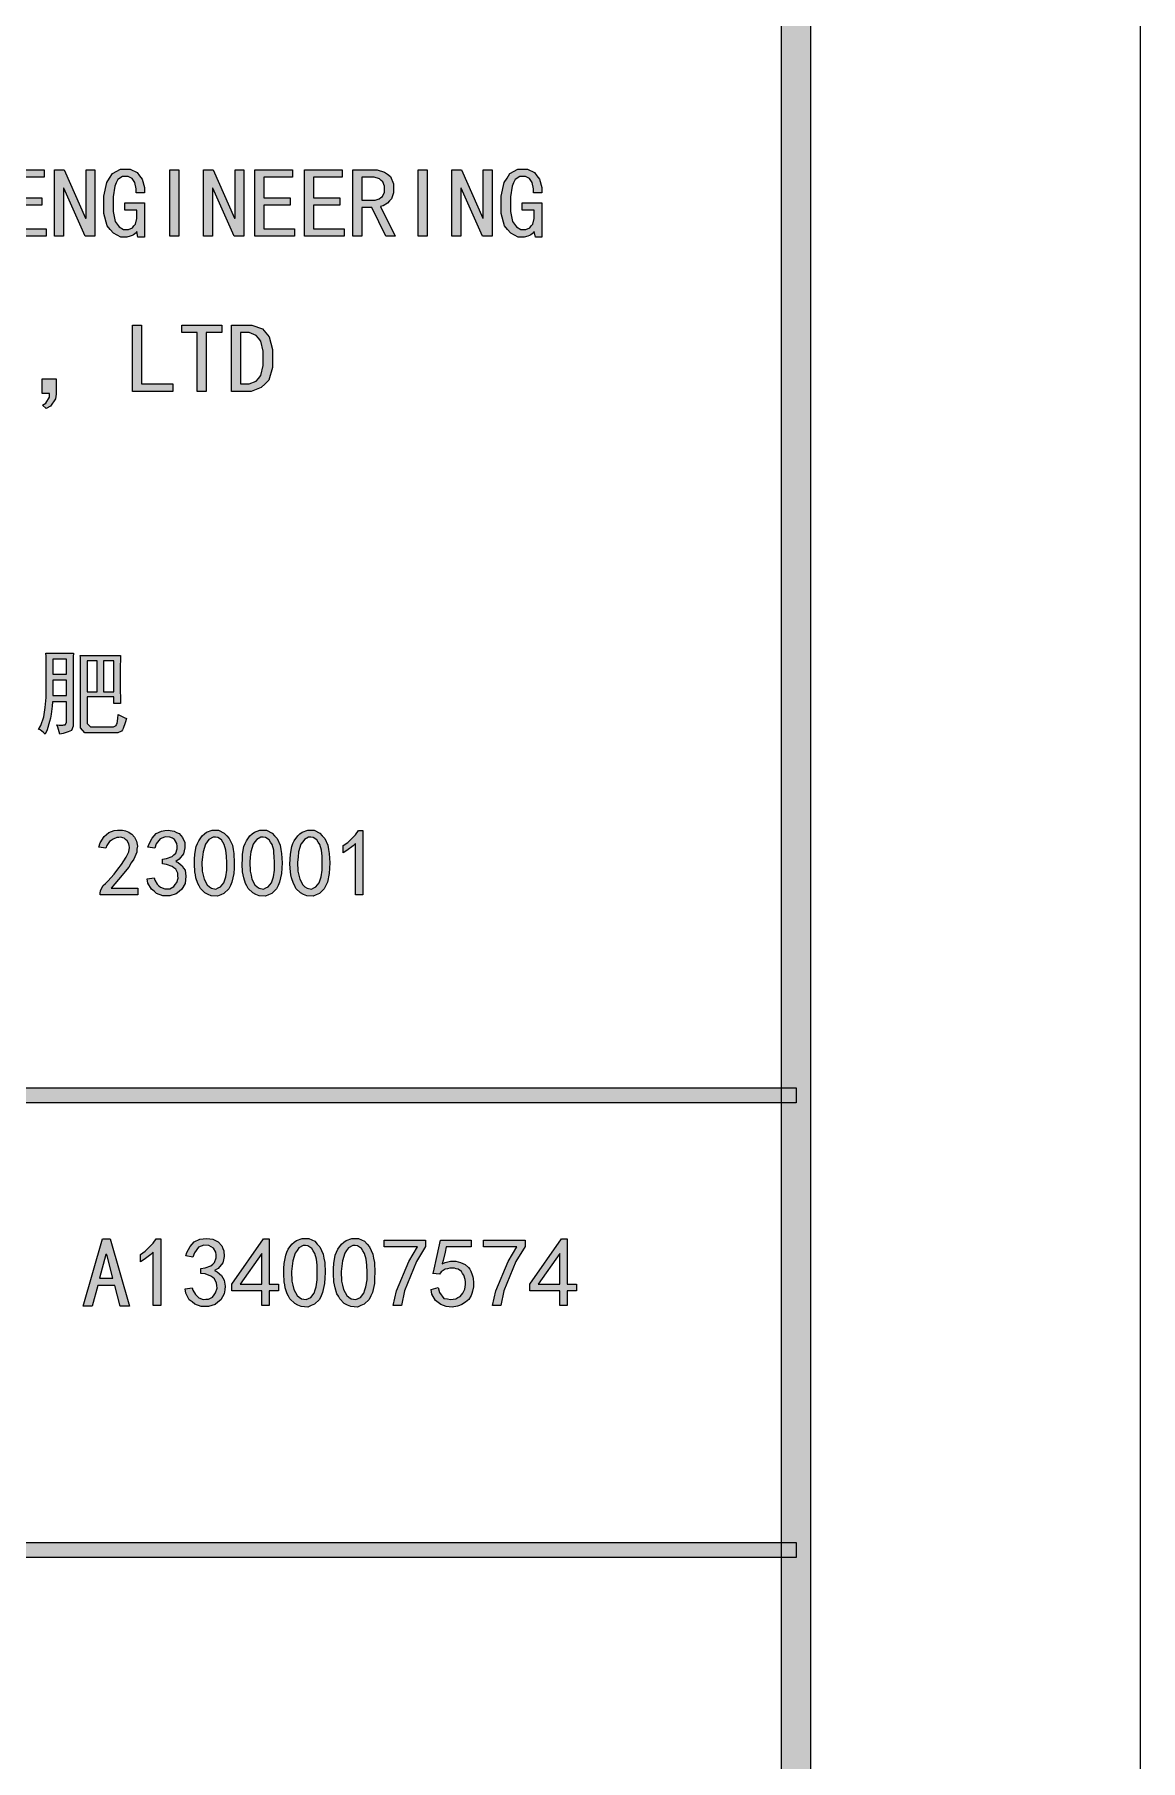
# Model space of a CAD drawing. Header units: millimetres. Extents: x 261 to 114907, y 32 to 1998430.
# Drawn here: x 111054 to 114907, y 1985572 to 1991581 of the extents above; entities that cross this region are included whole.
import ezdxf

# ---------------------------------------------------------------- set-up
doc = ezdxf.new("R2010")
doc.units = ezdxf.units.MM

msp = doc.modelspace()

# ---------------------------------------------------------------- hatches: boundary and pattern name
h = msp.add_hatch(color=0)
h.dxf.hatch_style = 2
h.paths.add_polyline_path([(113756.8, 1928283.3), (113656.8, 1928383.3), (113656.8, 1997179.3), (113756.8, 1997279.2)])
h = msp.add_hatch(color=0)
h.dxf.hatch_style = 2
h.paths.add_polyline_path([(111094.2, 1990878.8), (110956.3, 1990878.8), (110956.3, 1991109.8), (111087.3, 1991109.8), (111087.3, 1991083.9), (110987.3, 1991083.9), (110987.3, 1991012.4), (111079.1, 1991012.4), (111079.1, 1990986.5), (110987.3, 1990986.5), (110987.3, 1990904.2), (111094.2, 1990904.2)])
h = msp.add_hatch(color=0)
h.dxf.hatch_style = 2
h.paths.add_polyline_path([(111264.4, 1990878.8), (111230.8, 1990878.8), (111156.2, 1991046.4), (111154.9, 1991046.4), (111154.9, 1990878.8), (111123.9, 1990878.8), (111123.9, 1991109.8), (111157.5, 1991109.8), (111232.1, 1990942.2), (111233.4, 1990942.2), (111233.4, 1991109.8), (111264.4, 1991109.8)])
h = msp.add_hatch(color=0)
h.dxf.hatch_style = 2
h.paths.add_polyline_path([(111437.6, 1990875.8), (111414.3, 1990875.8), (111410.5, 1990894.8), (111407.9, 1990890.9), (111399.3, 1990884), (111393.7, 1990881.4), (111387.6, 1990878.8), (111375.1, 1990875.8), (111368.7, 1990875.8), (111354.4, 1990875.8), (111329, 1990889.2), (111317.8, 1990902.1), (111306.6, 1990915.4), (111295.4, 1990957.7), (111295.4, 1990986.5), (111295.4, 1991018.4), (111305.7, 1991065.8), (111315.7, 1991081.3), (111326, 1991096.9), (111353.6, 1991112.4), (111371.2, 1991112.4), (111386.8, 1991112.4), (111411.3, 1991101.2), (111419.9, 1991089.5), (111428.6, 1991077.9), (111437.6, 1991048.2), (111437.6, 1991030.1), (111407.9, 1991030.1), (111407.9, 1991044.3), (111403.1, 1991065.4), (111398.4, 1991072.7), (111393.7, 1991079.6), (111379.9, 1991086.9), (111371.2, 1991086.9), (111360.5, 1991086.9), (111344.1, 1991075.7), (111338.9, 1991064.5), (111333.3, 1991053.3), (111328.2, 1991015.8), (111328.2, 1990989.6), (111328.2, 1990964.6), (111334.6, 1990930.1), (111341.5, 1990920.6), (111348.4, 1990911.1), (111363.9, 1990901.6), (111372.5, 1990901.6), (111381.6, 1990901.6), (111395.4, 1990908.1), (111400.1, 1990914.6), (111405.3, 1990921), (111410.5, 1990940.9), (111410.5, 1990954.2), (111410.5, 1990969.3), (111368.7, 1990969.3), (111368.7, 1990994.7), (111437.6, 1990994.7)])
h = msp.add_hatch(color=0)
h.dxf.hatch_style = 2
h.paths.add_polyline_path([(111556.5, 1990878.8), (111525.5, 1990878.8), (111525.5, 1991109.8), (111556.5, 1991109.8)])
h = msp.add_hatch(color=0)
h.dxf.hatch_style = 2
h.paths.add_polyline_path([(111783.6, 1990878.8), (111749.6, 1990878.8), (111675.5, 1991046.4), (111674.2, 1991046.4), (111674.2, 1990878.8), (111643.2, 1990878.8), (111643.2, 1991109.8), (111676.8, 1991109.8), (111750.9, 1990942.2), (111752.6, 1990942.2), (111752.6, 1991109.8), (111783.6, 1991109.8)])
h = msp.add_hatch(color=0)
h.dxf.hatch_style = 2
h.paths.add_polyline_path([(111959.4, 1990878.8), (111821.6, 1990878.8), (111821.6, 1991109.8), (111952.6, 1991109.8), (111952.6, 1991083.9), (111852.6, 1991083.9), (111852.6, 1991012.4), (111944.4, 1991012.4), (111944.4, 1990986.5), (111852.6, 1990986.5), (111852.6, 1990904.2), (111959.4, 1990904.2)])
h = msp.add_hatch(color=0)
h.dxf.hatch_style = 2
h.paths.add_polyline_path([(112132.2, 1990878.8), (111994.4, 1990878.8), (111994.4, 1991109.8), (112125.4, 1991109.8), (112125.4, 1991083.9), (112025.4, 1991083.9), (112025.4, 1991012.4), (112117.6, 1991012.4), (112117.6, 1990986.5), (112025.4, 1990986.5), (112025.4, 1990904.2), (112132.2, 1990904.2)])
h = msp.add_hatch(color=0)
h.paths.add_polyline_path([(112310.6, 1990878.8), (112278.3, 1990878.8), (112229.6, 1990978.8), (112194.3, 1990978.8), (112194.3, 1990878.8), (112163.3, 1990878.8), (112163.3, 1991109.8), (112230.9, 1991109.8), (112247.3, 1991109.8), (112273.6, 1991102), (112283.5, 1991094.3), (112293.8, 1991086.5), (112304.2, 1991061.1), (112304.2, 1991043.4), (112304.2, 1991030.1), (112297.3, 1991008.9), (112290.4, 1991001.6), (112283.5, 1990994.3), (112268, 1990984.8), (112259.4, 1990982.7)])
h.paths.add_polyline_path([(112272.7, 1991043.4), (112272.7, 1991052.9), (112267.1, 1991068), (112261.5, 1991073.2), (112255.5, 1991078.8), (112237, 1991083.9), (112224, 1991083.9), (112194.3, 1991083.9), (112194.3, 1991004.2), (112232.2, 1991004.2), (112240.4, 1991004.2), (112254.6, 1991008.5), (112260.7, 1991013.3), (112266.7, 1991017.6), (112272.7, 1991032.6)])
h = msp.add_hatch(color=0)
h.dxf.hatch_style = 2
h.paths.add_polyline_path([(112421.4, 1990878.8), (112390.4, 1990878.8), (112390.4, 1991109.8), (112421.4, 1991109.8)])
h = msp.add_hatch(color=0)
h.dxf.hatch_style = 2
h.paths.add_polyline_path([(112648.5, 1990878.8), (112614.9, 1990878.8), (112540.3, 1991046.4), (112539, 1991046.4), (112539, 1990878.8), (112508, 1990878.8), (112508, 1991109.8), (112542, 1991109.8), (112616.2, 1990942.2), (112617.5, 1990942.2), (112617.5, 1991109.8), (112648.5, 1991109.8)])
h = msp.add_hatch(color=0)
h.dxf.hatch_style = 2
h.paths.add_polyline_path([(112821.7, 1990875.8), (112798.9, 1990875.8), (112794.6, 1990894.8), (112792, 1990890.9), (112783.4, 1990884), (112777.8, 1990881.4), (112772.2, 1990878.8), (112759.7, 1990875.8), (112752.8, 1990875.8), (112738.5, 1990875.8), (112713.1, 1990889.2), (112701.9, 1990902.1), (112690.7, 1990915.4), (112679.9, 1990957.7), (112679.9, 1990986.5), (112679.9, 1991018.4), (112689.9, 1991065.8), (112700.2, 1991081.3), (112710.1, 1991096.9), (112737.7, 1991112.4), (112755.4, 1991112.4), (112770.9, 1991112.4), (112795.4, 1991101.2), (112804, 1991089.5), (112813.1, 1991077.9), (112821.7, 1991048.2), (112821.7, 1991030.1), (112792, 1991030.1), (112792, 1991044.3), (112787.2, 1991065.4), (112782.5, 1991072.7), (112777.8, 1991079.6), (112764.4, 1991086.9), (112755.4, 1991086.9), (112744.6, 1991086.9), (112728.6, 1991075.7), (112723, 1991064.5), (112717.4, 1991053.3), (112712.3, 1991015.8), (112712.3, 1990989.6), (112712.3, 1990964.6), (112719.2, 1990930.1), (112725.6, 1990920.6), (112732.5, 1990911.1), (112748, 1990901.6), (112756.6, 1990901.6), (112765.7, 1990901.6), (112779.5, 1990908.1), (112784.7, 1990914.6), (112789.4, 1990921), (112794.6, 1990940.9), (112794.6, 1990954.2), (112794.6, 1990969.3), (112752.8, 1990969.3), (112752.8, 1990994.7), (112821.7, 1990994.7)])
h = msp.add_hatch(color=0)
h.dxf.hatch_style = 2
h.paths.add_polyline_path([(111535.9, 1990338.4), (111395.4, 1990338.4), (111395.4, 1990569.4), (111426.4, 1990569.4), (111426.4, 1990364.3), (111535.9, 1990364.3)])
h = msp.add_hatch(color=0)
h.dxf.hatch_style = 2
h.paths.add_polyline_path([(111706.1, 1990544), (111652.2, 1990544), (111652.2, 1990338.4), (111620.7, 1990338.4), (111620.7, 1990544), (111566.9, 1990544), (111566.9, 1990569.4), (111706.1, 1990569.4)])
h = msp.add_hatch(color=0)
h.paths.add_polyline_path([(111883.2, 1990453.5), (111883.2, 1990422), (111869.8, 1990378.1), (111856.9, 1990364.7), (111843.5, 1990351.8), (111808.2, 1990338.4), (111785.8, 1990338.4), (111740.1, 1990338.4), (111740.1, 1990569.4), (111785.8, 1990569.4), (111810.8, 1990569.4), (111847.8, 1990556.1), (111859.5, 1990542.7), (111871.5, 1990528.9), (111883.2, 1990484.5)])
h.paths.add_polyline_path([(111850.9, 1990453.5), (111850.9, 1990478.5), (111842.7, 1990513.4), (111834.5, 1990523.7), (111826.3, 1990533.6), (111802.2, 1990544), (111785.8, 1990544), (111771.1, 1990544), (111771.1, 1990364.3), (111785.8, 1990364.3), (111802.2, 1990364.3), (111826.3, 1990373.8), (111834.5, 1990383.7), (111842.7, 1990393.6), (111850.9, 1990428.5)])
h = msp.add_hatch(color=0)
h.dxf.hatch_style = 2
h.paths.add_polyline_path([(111080.4, 1990382.8), (111129.1, 1990382.8), (111129.1, 1990329), (111126.9, 1990312.2), (111110.1, 1990287.2), (111095, 1990279), (111081.7, 1990291), (111093.7, 1990297.9), (111105.8, 1990318.2), (111105.8, 1990331.5), (111080.4, 1990331.5)])
h = msp.add_hatch(color=0)
h.paths.add_polyline_path([(111131.2, 1989177.5), (111139.8, 1989176.7), (111152.3, 1989176.7), (111156.6, 1989177.5), (111161, 1989178), (111165.3, 1989185.7), (111165.3, 1989193.1), (111165.3, 1989258.1), (111117, 1989258.1), (111115.7, 1989242.2), (111111.8, 1989214.2), (111109.2, 1989201.2), (111106.7, 1989188.8), (111097.6, 1989160.3), (111091.1, 1989144.8), (111085.1, 1989151.3), (111073.5, 1989159.9), (111067.4, 1989161.6), (111075.6, 1989175.4), (111086, 1989205.1), (111088.6, 1989221.5), (111091.1, 1989237.9), (111094.2, 1989272.3), (111094.2, 1989290.4), (111094.6, 1989308.5), (111095, 1989346.9), (111095, 1989367.2), (111095, 1989387.4), (111094.2, 1989417.1), (111093.7, 1989427), (111189.8, 1989427), (111189, 1989414.1), (111188.5, 1989388.7), (111188.5, 1989376.2), (111188.5, 1989184), (111188.5, 1989172.4), (111182.5, 1989157.7), (111176.9, 1989155.1), (111170.9, 1989152.6), (111153.6, 1989147.4), (111141.6, 1989144.8), (111140.3, 1989152.6), (111135.1, 1989168.9)])
h.paths.add_polyline_path([(111165.3, 1989280.1), (111165.3, 1989333.5), (111118.3, 1989333.5), (111118.3, 1989280.1)])
h.paths.add_polyline_path([(111165.3, 1989354.2), (111165.3, 1989405.9), (111118.3, 1989405.9), (111118.3, 1989354.2)])
h = msp.add_hatch(color=0)
h.paths.add_polyline_path([(111353.6, 1989419.3), (111353.1, 1989413.3), (111352.3, 1989373.6), (111352.3, 1989340), (111352.3, 1989306), (111353.1, 1989262), (111353.6, 1989251.7), (111330.3, 1989251.7), (111330.3, 1989274.9), (111236.8, 1989274.9), (111236.8, 1989193.1), (111236.8, 1989181.9), (111248.9, 1989171.1), (111261.4, 1989171.1), (111322.6, 1989171.1), (111329.4, 1989171.1), (111338.5, 1989175), (111339.8, 1989178.8), (111341.5, 1989182.7), (111344.5, 1989200), (111345.8, 1989213.7), (111352.3, 1989209.9), (111366.5, 1989202.5), (111374.3, 1989199.5), (111370, 1989184.4), (111362.6, 1989164.6), (111360, 1989159.9), (111357.5, 1989155.1), (111343.7, 1989150), (111332.9, 1989150), (111244.6, 1989150), (111229.5, 1989150), (111214.4, 1989167.6), (111214.4, 1989185.3), (111214.4, 1989381.4), (111214.4, 1989392.6), (111214, 1989411.5), (111213.1, 1989419.3)])
h.paths.add_polyline_path([(111330.3, 1989293), (111330.3, 1989400.8), (111293.7, 1989400.8), (111293.7, 1989293)])
h.paths.add_polyline_path([(111271.7, 1989293), (111271.7, 1989400.8), (111236.8, 1989400.8), (111236.8, 1989293)])
h = msp.add_hatch(color=0)
h.dxf.hatch_style = 2
h.paths.add_polyline_path([(111282.9, 1988590.6), (111283.8, 1988600.5), (111292.8, 1988617.8), (111301.4, 1988625.5), (111309.6, 1988633.7), (111331.2, 1988657.9), (111344.1, 1988674.7), (111357, 1988691), (111373.8, 1988716.9), (111378.1, 1988725.9), (111382, 1988735), (111384.6, 1988750.5), (111383.7, 1988757), (111382.9, 1988763.4), (111376.8, 1988774.2), (111371.2, 1988778.5), (111366.1, 1988782.8), (111354, 1988786.3), (111347.5, 1988785.4), (111340.7, 1988785), (111327.7, 1988779.8), (111321.3, 1988775.1), (111315.2, 1988770.8), (111305.7, 1988757), (111302.7, 1988747.9), (111277.7, 1988751.8), (111282.9, 1988766.9), (111296.3, 1988788.4), (111304.5, 1988795.3), (111312.6, 1988802.2), (111331.6, 1988809.5), (111342.8, 1988810.4), (111349.3, 1988810.8), (111360.9, 1988810.8), (111366.1, 1988809.5), (111371.2, 1988808.7), (111382, 1988803.9), (111387.6, 1988800.5), (111393.2, 1988797), (111402.3, 1988786.3), (111405.7, 1988778.9), (111409.6, 1988772.1), (111412.2, 1988754.8), (111410.9, 1988744.5), (111410, 1988734.6), (111400.1, 1988710.4), (111391.1, 1988696.6), (111382, 1988682.4), (111346.7, 1988638.9), (111320.8, 1988608.7), (111414.3, 1988608.7), (111414.3, 1988585.5), (111282.9, 1988585.5)])
h = msp.add_hatch(color=0)
h.dxf.hatch_style = 2
h.paths.add_polyline_path([(111446.7, 1988641.5), (111470.4, 1988645.4), (111472.9, 1988636.7), (111481.1, 1988623), (111487.2, 1988617.4), (111492.8, 1988611.8), (111507.4, 1988606.6), (111516.5, 1988607), (111525.1, 1988607), (111539.3, 1988614.3), (111544.5, 1988621.2), (111549.6, 1988628.1), (111554, 1988643.6), (111553.5, 1988652.3), (111552.7, 1988661.3), (111545.8, 1988674.7), (111539.7, 1988679.8), (111533.7, 1988684.6), (111513.9, 1988691.5), (111500.1, 1988693.2), (111500.1, 1988710.4), (111513.9, 1988711.7), (111533.7, 1988718.6), (111539.7, 1988724.7), (111545.8, 1988730.3), (111551.4, 1988745.8), (111550.9, 1988755.2), (111550.1, 1988764.3), (111541.9, 1988778.1), (111534.1, 1988782.4), (111525.9, 1988786.7), (111509.6, 1988787.6), (111501, 1988784.1), (111491.9, 1988781.1), (111478.1, 1988763), (111472.9, 1988747.9), (111449.2, 1988751.8), (111453.1, 1988763.4), (111463.9, 1988782.8), (111470.8, 1988791), (111477.7, 1988798.8), (111496.2, 1988807.8), (111507.8, 1988809.1), (111519.5, 1988810.4), (111540.2, 1988807.4), (111548.8, 1988803.1), (111557.8, 1988798.8), (111569.9, 1988785.8), (111573.3, 1988777.2), (111577.2, 1988768.6), (111578.1, 1988749.2), (111575.5, 1988738.9), (111572.9, 1988728.5), (111557.8, 1988710.4), (111545.8, 1988702.2), (111554.8, 1988698.4), (111568.6, 1988686.7), (111573.3, 1988679), (111578.5, 1988671.2), (111581.5, 1988651), (111580.2, 1988638), (111578.5, 1988625.5), (111566.9, 1988604.9), (111557.4, 1988597.1), (111547.5, 1988589.3), (111525.5, 1988582), (111513, 1988582), (111501, 1988582.4), (111479.4, 1988590.2), (111470.4, 1988598), (111461.3, 1988605.3), (111449.2, 1988626.8)])
h = msp.add_hatch(color=0)
h.paths.add_polyline_path([(111611.7, 1988709.6), (111612.6, 1988726.8), (111617.3, 1988754), (111621.6, 1988764.3), (111625.9, 1988774.2), (111638, 1988791), (111645.7, 1988797.5), (111653.5, 1988803.9), (111672.5, 1988810.4), (111684.1, 1988810.4), (111695.3, 1988810.4), (111715.1, 1988800.9), (111723.7, 1988791.4), (111731.9, 1988782), (111743.1, 1988758.3), (111745.7, 1988744), (111748.3, 1988729.8), (111750, 1988697.1), (111749.2, 1988678.5), (111747.9, 1988660), (111741.4, 1988629.9), (111736.2, 1988617.8), (111730.6, 1988606.1), (111713.8, 1988590.2), (111703.1, 1988585.5), (111691.8, 1988580.7), (111669.9, 1988582), (111658.7, 1988587.2), (111647.5, 1988592.8), (111632, 1988607.4), (111627.6, 1988616.5), (111622.9, 1988625.5), (111616.4, 1988644.9), (111614.7, 1988654.8), (111612.6, 1988665.2), (111611.3, 1988692.3)])
h.paths.add_polyline_path([(111639.3, 1988717.3), (111637.1, 1988699.7), (111638.4, 1988667.8), (111641.9, 1988653.6), (111644.9, 1988639.8), (111655.7, 1988619.9), (111663.4, 1988613.9), (111670.7, 1988608.3), (111685.8, 1988605.7), (111694, 1988609.6), (111701.8, 1988613), (111713, 1988627.3), (111716.4, 1988638), (111720.3, 1988648.8), (111723.7, 1988672.1), (111723.7, 1988685), (111723.7, 1988697.5), (111722.9, 1988720.8), (111721.6, 1988731.1), (111720.7, 1988741.5), (111715.1, 1988760.4), (111709.9, 1988768.6), (111705.2, 1988777.2), (111692.3, 1988785.8), (111684.1, 1988786.3), (111675.9, 1988786.7), (111661.7, 1988778.5), (111655.7, 1988769.9), (111649.2, 1988761.7), (111641, 1988735.4)])
h = msp.add_hatch(color=0)
h.paths.add_polyline_path([(111778.5, 1988709.6), (111778.9, 1988726.8), (111783.6, 1988754), (111787.9, 1988764.3), (111792.3, 1988774.2), (111804.3, 1988791), (111812.1, 1988797.5), (111819.8, 1988803.9), (111839.2, 1988810.4), (111850.4, 1988810.4), (111861.6, 1988810.4), (111881.5, 1988800.9), (111890.1, 1988791.4), (111898.7, 1988782), (111909.5, 1988758.3), (111912, 1988744), (111914.6, 1988729.8), (111916.4, 1988697.1), (111915.5, 1988678.5), (111914.6, 1988660), (111907.7, 1988629.9), (111902.6, 1988617.8), (111897, 1988606.1), (111880.2, 1988590.2), (111869.4, 1988585.5), (111858.2, 1988580.7), (111836.2, 1988582), (111825, 1988587.2), (111814.2, 1988592.8), (111798.3, 1988607.4), (111794, 1988616.5), (111789.2, 1988625.5), (111782.8, 1988644.9), (111781, 1988654.8), (111778.9, 1988665.2), (111777.6, 1988692.3)])
h.paths.add_polyline_path([(111805.6, 1988717.3), (111803.5, 1988699.7), (111804.7, 1988667.8), (111808.2, 1988653.6), (111811.2, 1988639.8), (111822, 1988619.9), (111829.7, 1988613.9), (111837.1, 1988608.3), (111852.1, 1988605.7), (111860.3, 1988609.6), (111868.1, 1988613), (111879.3, 1988627.3), (111882.7, 1988638), (111886.6, 1988648.8), (111890.1, 1988672.1), (111890.1, 1988685), (111890.1, 1988697.5), (111889.2, 1988720.8), (111887.9, 1988731.1), (111887.1, 1988741.5), (111881.5, 1988760.4), (111876.3, 1988768.6), (111871.5, 1988777.2), (111858.6, 1988785.8), (111850.4, 1988786.3), (111842.2, 1988786.7), (111828, 1988778.5), (111822, 1988769.9), (111815.5, 1988761.7), (111807.3, 1988735.4)])
h = msp.add_hatch(color=0)
h.paths.add_polyline_path([(111944.8, 1988709.6), (111945.2, 1988726.8), (111950, 1988754), (111954.3, 1988764.3), (111958.6, 1988774.2), (111970.7, 1988791), (111978.4, 1988797.5), (111986.2, 1988803.9), (112005.6, 1988810.4), (112016.8, 1988810.4), (112028, 1988810.4), (112047.8, 1988800.9), (112056.4, 1988791.4), (112065, 1988782), (112075.8, 1988758.3), (112078.4, 1988744), (112081, 1988729.8), (112082.7, 1988697.1), (112081.8, 1988678.5), (112081, 1988660), (112074.5, 1988629.9), (112068.9, 1988617.8), (112063.3, 1988606.1), (112046.5, 1988590.2), (112035.7, 1988585.5), (112024.5, 1988580.7), (112002.5, 1988582), (111991.3, 1988587.2), (111980.6, 1988592.8), (111964.6, 1988607.4), (111960.3, 1988616.5), (111955.6, 1988625.5), (111949.1, 1988644.9), (111947.4, 1988654.8), (111945.2, 1988665.2), (111943.9, 1988692.3)])
h.paths.add_polyline_path([(111971.9, 1988717.3), (111969.8, 1988699.7), (111971.1, 1988667.8), (111974.5, 1988653.6), (111978, 1988639.8), (111988.3, 1988619.9), (111996.1, 1988613.9), (112003.4, 1988608.3), (112018.9, 1988605.7), (112026.7, 1988609.6), (112034.4, 1988613), (112045.6, 1988627.3), (112049.1, 1988638), (112053, 1988648.8), (112056.4, 1988672.1), (112056.4, 1988685), (112056.4, 1988697.5), (112055.5, 1988720.8), (112054.7, 1988731.1), (112053.4, 1988741.5), (112047.8, 1988760.4), (112042.6, 1988768.6), (112037.9, 1988777.2), (112024.9, 1988785.8), (112016.8, 1988786.3), (112008.6, 1988786.7), (111994.4, 1988778.5), (111988.3, 1988769.9), (111981.9, 1988761.7), (111974.1, 1988735.4)])
h = msp.add_hatch(color=0)
h.dxf.hatch_style = 2
h.paths.add_polyline_path([(112172.3, 1988764.7), (112163.7, 1988756.5), (112142.2, 1988740.2), (112129.2, 1988732.4), (112129.2, 1988757), (112145.6, 1988768.2), (112172.3, 1988794), (112182.7, 1988809.1), (112198.2, 1988809.1), (112198.2, 1988585.5), (112172.3, 1988585.5)])
h = msp.add_hatch(color=0)
h.dxf.hatch_style = 2
h.paths.add_polyline_path([(113706.8, 1987913.7), (113706.8, 1987862), (107700.3, 1987862), (107700.3, 1987913.7)])
h = msp.add_hatch(color=0)
h.paths.add_polyline_path([(111385, 1987154), (111352.7, 1987154), (111333.8, 1987225.5), (111274.3, 1987225.5), (111255.3, 1987154), (111223, 1987154), (111290.2, 1987387.9), (111317.4, 1987387.9)])
h.paths.add_polyline_path([(111326.9, 1987251.3), (111305.3, 1987333.7), (111302.7, 1987333.7), (111280.8, 1987251.3)])
h = msp.add_hatch(color=0)
h.dxf.hatch_style = 2
h.paths.add_polyline_path([(111467.3, 1987341.8), (111458.7, 1987333.2), (111436.3, 1987316.4), (111423, 1987308.2), (111423, 1987333.7), (111439.8, 1987345.3), (111467.3, 1987372.4), (111478.1, 1987387.9), (111494.5, 1987387.9), (111494.5, 1987155.3), (111467.3, 1987155.3)])
h = msp.add_hatch(color=0)
h.dxf.hatch_style = 2
h.paths.add_polyline_path([(111578.5, 1987213.4), (111602.6, 1987217.7), (111605.2, 1987208.7), (111614.3, 1987194), (111620.3, 1987188.4), (111626.3, 1987182.8), (111641.4, 1987177.2), (111650.5, 1987177.7), (111660, 1987178.1), (111674.2, 1987185.4), (111679.8, 1987192.7), (111685, 1987199.6), (111689.7, 1987216), (111689.3, 1987225.1), (111688.4, 1987234.1), (111681.5, 1987248.3), (111675, 1987253.5), (111668.6, 1987258.2), (111647.9, 1987265.6), (111633.7, 1987267.7), (111633.7, 1987285), (111647.9, 1987286.7), (111668.6, 1987294), (111675, 1987300), (111681.5, 1987306.1), (111687.1, 1987322), (111686.7, 1987331.9), (111685.8, 1987341.4), (111677.2, 1987355.6), (111669, 1987360.4), (111660.8, 1987364.7), (111643.6, 1987365.5), (111634.5, 1987362.1), (111625.5, 1987358.6), (111610.8, 1987339.7), (111605.2, 1987324.2), (111581.1, 1987328.5), (111585, 1987340.5), (111596.2, 1987360.8), (111603.5, 1987369), (111610.4, 1987377.2), (111629.8, 1987386.7), (111641.9, 1987387.9), (111653.9, 1987389.2), (111675.5, 1987386.2), (111684.5, 1987381.9), (111693.6, 1987377.6), (111706.5, 1987363.8), (111709.9, 1987354.8), (111713.8, 1987345.7), (111714.7, 1987325.9), (111712.1, 1987314.7), (111709.5, 1987303.9), (111694, 1987285), (111681.1, 1987277.2), (111690.6, 1987272.9), (111705.2, 1987260.8), (111709.9, 1987252.6), (111715.1, 1987244.5), (111718.6, 1987223.3), (111716.8, 1987210), (111715.1, 1987197), (111703.5, 1987175.5), (111693.1, 1987167.3), (111683.2, 1987159.6), (111660, 1987151.8), (111647.5, 1987151.8), (111634.5, 1987152.2), (111612.1, 1987160.4), (111602.6, 1987168.2), (111593.2, 1987175.9), (111581.1, 1987198.8)])
h = msp.add_hatch(color=0)
h.paths.add_polyline_path([(111846.1, 1987206.5), (111741.8, 1987206.5), (111741.8, 1987229.8), (111851.3, 1987387.9), (111871.5, 1987387.9), (111871.5, 1987229.8), (111904.3, 1987229.8), (111904.3, 1987206.5), (111871.5, 1987206.5), (111871.5, 1987155.3), (111846.1, 1987155.3)])
h.paths.add_polyline_path([(111846.1, 1987229.8), (111846.1, 1987336.7), (111770.3, 1987229.8)])
h = msp.add_hatch(color=0)
h.paths.add_polyline_path([(111922.8, 1987284.5), (111923.7, 1987302.2), (111928.9, 1987330.6), (111933.2, 1987341.4), (111937.5, 1987351.7), (111950, 1987369), (111958.2, 1987375.9), (111966.3, 1987382.3), (111986.2, 1987389.2), (111998.2, 1987389.2), (112009.9, 1987389.2), (112030.5, 1987379.3), (112039.2, 1987369.4), (112048.2, 1987359.9), (112059.4, 1987334.9), (112062.4, 1987320.3), (112065, 1987305.2), (112066.7, 1987271.2), (112065.5, 1987252.2), (112064.6, 1987232.8), (112057.7, 1987201.4), (112052.1, 1987189.3), (112046.5, 1987176.8), (112029.3, 1987160), (112017.6, 1987155.3), (112006, 1987150.5), (111983.1, 1987151.8), (111971.5, 1987157.4), (111960.3, 1987163), (111943.9, 1987178.5), (111939.2, 1987188), (111934.5, 1987197), (111927.6, 1987217.3), (111925.8, 1987227.6), (111923.7, 1987238), (111922.4, 1987266.4)])
h.paths.add_polyline_path([(111951.3, 1987292.7), (111949.5, 1987274.2), (111950.8, 1987241), (111954.3, 1987226.4), (111957.3, 1987211.7), (111968.5, 1987191), (111976.3, 1987185), (111984, 1987179), (112000, 1987176.8), (112008.1, 1987180.2), (112016.3, 1987184.1), (112028, 1987198.8), (112031.8, 1987210), (112035.7, 1987221.2), (112039.2, 1987245.7), (112039.2, 1987258.7), (112039.2, 1987272), (112038.3, 1987295.7), (112037.4, 1987306.9), (112036.2, 1987317.7), (112030.1, 1987337.1), (112024.9, 1987346.1), (112020.2, 1987354.8), (112006.4, 1987363.8), (111998.2, 1987364.2), (111989.6, 1987364.7), (111974.5, 1987356.1), (111968.5, 1987347.4), (111962, 1987338.4), (111953.4, 1987311.2)])
h = msp.add_hatch(color=0)
h.paths.add_polyline_path([(112096, 1987284.5), (112096.9, 1987302.2), (112101.7, 1987330.6), (112106.4, 1987341.4), (112110.7, 1987351.7), (112123.2, 1987369), (112131.4, 1987375.9), (112139.1, 1987382.3), (112159.4, 1987389.2), (112171, 1987389.2), (112183.1, 1987389.2), (112203.3, 1987379.3), (112212.4, 1987369.4), (112221, 1987359.9), (112232.6, 1987334.9), (112235.2, 1987320.3), (112237.8, 1987305.2), (112239.5, 1987271.2), (112238.7, 1987252.2), (112237.8, 1987232.8), (112230.9, 1987201.4), (112225.3, 1987189.3), (112219.3, 1987176.8), (112202.1, 1987160), (112190.9, 1987155.3), (112179.2, 1987150.5), (112156.4, 1987151.8), (112144.7, 1987157.4), (112133.1, 1987163), (112117.2, 1987178.5), (112112.4, 1987188), (112107.7, 1987197), (112100.8, 1987217.3), (112098.6, 1987227.6), (112096.9, 1987238), (112095.2, 1987266.4)])
h.paths.add_polyline_path([(112124.5, 1987292.7), (112122.3, 1987274.2), (112123.6, 1987241), (112127.1, 1987226.4), (112130.5, 1987211.7), (112141.7, 1987191), (112149.5, 1987185), (112157.2, 1987179), (112173.2, 1987176.8), (112181.4, 1987180.2), (112189.1, 1987184.1), (112201.2, 1987198.8), (112205.1, 1987210), (112208.5, 1987221.2), (112212.4, 1987245.7), (112212.4, 1987258.7), (112212.4, 1987272), (112211.1, 1987295.7), (112210.2, 1987306.9), (112209.4, 1987317.7), (112203.3, 1987337.1), (112198.2, 1987346.1), (112193, 1987354.8), (112179.6, 1987363.8), (112171, 1987364.2), (112162.8, 1987364.7), (112147.8, 1987356.1), (112141.3, 1987347.4), (112134.8, 1987338.4), (112126.6, 1987311.2)])
h = msp.add_hatch(color=0)
h.dxf.hatch_style = 2
h.paths.add_polyline_path([(112302.9, 1987155.3), (112315, 1987206.5), (112357.6, 1987308.7), (112388.2, 1987359.5), (112271.9, 1987359.5), (112271.9, 1987383.6), (112416.2, 1987383.6), (112416.2, 1987360.8), (112384.8, 1987309.5), (112343, 1987206.5), (112332.6, 1987155.3)])
h = msp.add_hatch(color=0)
h.dxf.hatch_style = 2
h.paths.add_polyline_path([(112459.7, 1987219), (112464.5, 1987200.5), (112480.4, 1987180.2), (112492.1, 1987178.5), (112503.7, 1987176.4), (112522.2, 1987178.5), (112529.1, 1987183.3), (112536.4, 1987187.6), (112546.4, 1987198.8), (112549.4, 1987206.1), (112552.8, 1987213), (112555.4, 1987228.9), (112555, 1987238), (112554.5, 1987246.6), (112549.8, 1987261.7), (112545.5, 1987267.7), (112541.2, 1987273.8), (112530, 1987281.9), (112523.1, 1987283.7), (112516.6, 1987285.8), (112501.1, 1987285.8), (112492.9, 1987283.7), (112484.3, 1987281.9), (112470.5, 1987272.5), (112464.9, 1987264.7), (112442.1, 1987267.7), (112443.4, 1987271.6), (112456.3, 1987329.8), (112467.9, 1987383.6), (112574.8, 1987383.6), (112574.8, 1987359.5), (112488.2, 1987359.5), (112484.7, 1987341.4), (112477.8, 1987312.1), (112474.4, 1987301.3), (112484.7, 1987306.1), (112503.7, 1987310.4), (112512.3, 1987310), (112521.4, 1987310), (112538.2, 1987305.6), (112546.4, 1987302.2), (112554.1, 1987298.3), (112566.2, 1987288), (112570.1, 1987281.9), (112573.5, 1987275.5), (112579.1, 1987262.5), (112580.8, 1987256.1), (112582.6, 1987249.6), (112583.8, 1987235.8), (112583.4, 1987228.5), (112583, 1987220.8), (112580, 1987205.7), (112577.4, 1987197.9), (112574.8, 1987190.2), (112566.6, 1987177.2), (112561, 1987172.1), (112555.8, 1987167.3), (112542.5, 1987159.1), (112534.7, 1987156.1), (112527, 1987153.1), (112508.9, 1987150.5), (112499, 1987151.4), (112488.6, 1987151.8), (112469.7, 1987159.6), (112460.2, 1987166), (112451.1, 1987172.9), (112438.6, 1987195.8), (112435.2, 1987212.1)])
h = msp.add_hatch(color=0)
h.dxf.hatch_style = 2
h.paths.add_polyline_path([(112648.9, 1987155.3), (112661, 1987206.5), (112703.6, 1987308.7), (112734.2, 1987359.5), (112617.9, 1987359.5), (112617.9, 1987383.6), (112762.7, 1987383.6), (112762.7, 1987360.8), (112730.8, 1987309.5), (112689, 1987206.5), (112678.6, 1987155.3)])
h = msp.add_hatch(color=0)
h.paths.add_polyline_path([(112884.2, 1987206.5), (112779.9, 1987206.5), (112779.9, 1987229.8), (112889.4, 1987387.9), (112909.6, 1987387.9), (112909.6, 1987229.8), (112942.4, 1987229.8), (112942.4, 1987206.5), (112909.6, 1987206.5), (112909.6, 1987155.3), (112884.2, 1987155.3)])
h.paths.add_polyline_path([(112884.2, 1987229.8), (112884.2, 1987336.7), (112808.4, 1987229.8)])
h = msp.add_hatch(color=0)
h.dxf.hatch_style = 2
h.paths.add_polyline_path([(113706.8, 1986330.5), (113706.8, 1986278.8), (107700.3, 1986278.8), (107700.3, 1986330.5)])

# ---------------------------------------------------------------- linework, layer by layer
at = {"color": 0, "lineweight": 0}
for points in [[(114906.9, 1927132.8), (114906.9, 1998429.8), (13963.2, 1998429.8), (13963.2, 1927132.8)], [(113756.8, 1928283.3), (113656.8, 1928383.3), (113656.8, 1997179.3), (113756.8, 1997279.2)], [(111094.2, 1990878.8), (110956.3, 1990878.8), (110956.3, 1991109.8), (111087.3, 1991109.8), (111087.3, 1991083.9), (110987.3, 1991083.9), (110987.3, 1991012.4), (111079.1, 1991012.4), (111079.1, 1990986.5), (110987.3, 1990986.5), (110987.3, 1990904.2), (111094.2, 1990904.2)], [(111264.4, 1990878.8), (111230.8, 1990878.8), (111156.2, 1991046.4), (111154.9, 1991046.4), (111154.9, 1990878.8), (111123.9, 1990878.8), (111123.9, 1991109.8), (111157.5, 1991109.8), (111232.1, 1990942.2), (111233.4, 1990942.2), (111233.4, 1991109.8), (111264.4, 1991109.8)], [(111437.6, 1990875.8), (111414.3, 1990875.8), (111410.5, 1990894.8), (111407.9, 1990890.9), (111399.3, 1990884), (111393.7, 1990881.4), (111387.6, 1990878.8), (111375.1, 1990875.8), (111368.7, 1990875.8), (111354.4, 1990875.8), (111329, 1990889.2), (111317.8, 1990902.1), (111306.6, 1990915.4), (111295.4, 1990957.7), (111295.4, 1990986.5), (111295.4, 1991018.4), (111305.7, 1991065.8), (111315.7, 1991081.3), (111326, 1991096.9), (111353.6, 1991112.4), (111371.2, 1991112.4), (111386.8, 1991112.4), (111411.3, 1991101.2), (111419.9, 1991089.5), (111428.6, 1991077.9), (111437.6, 1991048.2), (111437.6, 1991030.1), (111407.9, 1991030.1), (111407.9, 1991044.3), (111403.1, 1991065.4), (111398.4, 1991072.7), (111393.7, 1991079.6), (111379.9, 1991086.9), (111371.2, 1991086.9), (111360.5, 1991086.9), (111344.1, 1991075.7), (111338.9, 1991064.5), (111333.3, 1991053.3), (111328.2, 1991015.8), (111328.2, 1990989.6), (111328.2, 1990964.6), (111334.6, 1990930.1), (111341.5, 1990920.6), (111348.4, 1990911.1), (111363.9, 1990901.6), (111372.5, 1990901.6), (111381.6, 1990901.6), (111395.4, 1990908.1), (111400.1, 1990914.6), (111405.3, 1990921), (111410.5, 1990940.9), (111410.5, 1990954.2), (111410.5, 1990969.3), (111368.7, 1990969.3), (111368.7, 1990994.7), (111437.6, 1990994.7)], [(111556.5, 1990878.8), (111525.5, 1990878.8), (111525.5, 1991109.8), (111556.5, 1991109.8)], [(111783.6, 1990878.8), (111749.6, 1990878.8), (111675.5, 1991046.4), (111674.2, 1991046.4), (111674.2, 1990878.8), (111643.2, 1990878.8), (111643.2, 1991109.8), (111676.8, 1991109.8), (111750.9, 1990942.2), (111752.6, 1990942.2), (111752.6, 1991109.8), (111783.6, 1991109.8)], [(111959.4, 1990878.8), (111821.6, 1990878.8), (111821.6, 1991109.8), (111952.6, 1991109.8), (111952.6, 1991083.9), (111852.6, 1991083.9), (111852.6, 1991012.4), (111944.4, 1991012.4), (111944.4, 1990986.5), (111852.6, 1990986.5), (111852.6, 1990904.2), (111959.4, 1990904.2)], [(112132.2, 1990878.8), (111994.4, 1990878.8), (111994.4, 1991109.8), (112125.4, 1991109.8), (112125.4, 1991083.9), (112025.4, 1991083.9), (112025.4, 1991012.4), (112117.6, 1991012.4), (112117.6, 1990986.5), (112025.4, 1990986.5), (112025.4, 1990904.2), (112132.2, 1990904.2)], [(112310.6, 1990878.8), (112278.3, 1990878.8), (112229.6, 1990978.8), (112194.3, 1990978.8), (112194.3, 1990878.8), (112163.3, 1990878.8), (112163.3, 1991109.8), (112230.9, 1991109.8), (112247.3, 1991109.8), (112273.6, 1991102), (112283.5, 1991094.3), (112293.8, 1991086.5), (112304.2, 1991061.1), (112304.2, 1991043.4), (112304.2, 1991030.1), (112297.3, 1991008.9), (112290.4, 1991001.6), (112283.5, 1990994.3), (112268, 1990984.8), (112259.4, 1990982.7)], [(112272.7, 1991043.4), (112272.7, 1991052.9), (112267.1, 1991068), (112261.5, 1991073.2), (112255.5, 1991078.8), (112237, 1991083.9), (112224, 1991083.9), (112194.3, 1991083.9), (112194.3, 1991004.2), (112232.2, 1991004.2), (112240.4, 1991004.2), (112254.6, 1991008.5), (112260.7, 1991013.3), (112266.7, 1991017.6), (112272.7, 1991032.6)], [(112421.4, 1990878.8), (112390.4, 1990878.8), (112390.4, 1991109.8), (112421.4, 1991109.8)], [(112648.5, 1990878.8), (112614.9, 1990878.8), (112540.3, 1991046.4), (112539, 1991046.4), (112539, 1990878.8), (112508, 1990878.8), (112508, 1991109.8), (112542, 1991109.8), (112616.2, 1990942.2), (112617.5, 1990942.2), (112617.5, 1991109.8), (112648.5, 1991109.8)], [(112821.7, 1990875.8), (112798.9, 1990875.8), (112794.6, 1990894.8), (112792, 1990890.9), (112783.4, 1990884), (112777.8, 1990881.4), (112772.2, 1990878.8), (112759.7, 1990875.8), (112752.8, 1990875.8), (112738.5, 1990875.8), (112713.1, 1990889.2), (112701.9, 1990902.1), (112690.7, 1990915.4), (112679.9, 1990957.7), (112679.9, 1990986.5), (112679.9, 1991018.4), (112689.9, 1991065.8), (112700.2, 1991081.3), (112710.1, 1991096.9), (112737.7, 1991112.4), (112755.4, 1991112.4), (112770.9, 1991112.4), (112795.4, 1991101.2), (112804, 1991089.5), (112813.1, 1991077.9), (112821.7, 1991048.2), (112821.7, 1991030.1), (112792, 1991030.1), (112792, 1991044.3), (112787.2, 1991065.4), (112782.5, 1991072.7), (112777.8, 1991079.6), (112764.4, 1991086.9), (112755.4, 1991086.9), (112744.6, 1991086.9), (112728.6, 1991075.7), (112723, 1991064.5), (112717.4, 1991053.3), (112712.3, 1991015.8), (112712.3, 1990989.6), (112712.3, 1990964.6), (112719.2, 1990930.1), (112725.6, 1990920.6), (112732.5, 1990911.1), (112748, 1990901.6), (112756.6, 1990901.6), (112765.7, 1990901.6), (112779.5, 1990908.1), (112784.7, 1990914.6), (112789.4, 1990921), (112794.6, 1990940.9), (112794.6, 1990954.2), (112794.6, 1990969.3), (112752.8, 1990969.3), (112752.8, 1990994.7), (112821.7, 1990994.7)], [(111535.9, 1990338.4), (111395.4, 1990338.4), (111395.4, 1990569.4), (111426.4, 1990569.4), (111426.4, 1990364.3), (111535.9, 1990364.3)], [(111706.1, 1990544), (111652.2, 1990544), (111652.2, 1990338.4), (111620.7, 1990338.4), (111620.7, 1990544), (111566.9, 1990544), (111566.9, 1990569.4), (111706.1, 1990569.4)], [(111883.2, 1990453.5), (111883.2, 1990422), (111869.8, 1990378.1), (111856.9, 1990364.7), (111843.5, 1990351.8), (111808.2, 1990338.4), (111785.8, 1990338.4), (111740.1, 1990338.4), (111740.1, 1990569.4), (111785.8, 1990569.4), (111810.8, 1990569.4), (111847.8, 1990556.1), (111859.5, 1990542.7), (111871.5, 1990528.9), (111883.2, 1990484.5)], [(111850.9, 1990453.5), (111850.9, 1990478.5), (111842.7, 1990513.4), (111834.5, 1990523.7), (111826.3, 1990533.6), (111802.2, 1990544), (111785.8, 1990544), (111771.1, 1990544), (111771.1, 1990364.3), (111785.8, 1990364.3), (111802.2, 1990364.3), (111826.3, 1990373.8), (111834.5, 1990383.7), (111842.7, 1990393.6), (111850.9, 1990428.5)], [(111080.4, 1990382.8), (111129.1, 1990382.8), (111129.1, 1990329), (111126.9, 1990312.2), (111110.1, 1990287.2), (111095, 1990279), (111081.7, 1990291), (111093.7, 1990297.9), (111105.8, 1990318.2), (111105.8, 1990331.5), (111080.4, 1990331.5)], [(111131.2, 1989177.5), (111139.8, 1989176.7), (111152.3, 1989176.7), (111156.6, 1989177.5), (111161, 1989178), (111165.3, 1989185.7), (111165.3, 1989193.1), (111165.3, 1989258.1), (111117, 1989258.1), (111115.7, 1989242.2), (111111.8, 1989214.2), (111109.2, 1989201.2), (111106.7, 1989188.8), (111097.6, 1989160.3), (111091.1, 1989144.8), (111085.1, 1989151.3), (111073.5, 1989159.9), (111067.4, 1989161.6), (111075.6, 1989175.4), (111086, 1989205.1), (111088.6, 1989221.5), (111091.1, 1989237.9), (111094.2, 1989272.3), (111094.2, 1989290.4), (111094.6, 1989308.5), (111095, 1989346.9), (111095, 1989367.2), (111095, 1989387.4), (111094.2, 1989417.1), (111093.7, 1989427), (111189.8, 1989427), (111189, 1989414.1), (111188.5, 1989388.7), (111188.5, 1989376.2), (111188.5, 1989184), (111188.5, 1989172.4), (111182.5, 1989157.7), (111176.9, 1989155.1), (111170.9, 1989152.6), (111153.6, 1989147.4), (111141.6, 1989144.8), (111140.3, 1989152.6), (111135.1, 1989168.9)], [(111165.3, 1989354.2), (111165.3, 1989405.9), (111118.3, 1989405.9), (111118.3, 1989354.2)], [(111353.6, 1989419.3), (111353.1, 1989413.3), (111352.3, 1989373.6), (111352.3, 1989340), (111352.3, 1989306), (111353.1, 1989262), (111353.6, 1989251.7), (111330.3, 1989251.7), (111330.3, 1989274.9), (111236.8, 1989274.9), (111236.8, 1989193.1), (111236.8, 1989181.9), (111248.9, 1989171.1), (111261.4, 1989171.1), (111322.6, 1989171.1), (111329.4, 1989171.1), (111338.5, 1989175), (111339.8, 1989178.8), (111341.5, 1989182.7), (111344.5, 1989200), (111345.8, 1989213.7), (111352.3, 1989209.9), (111366.5, 1989202.5), (111374.3, 1989199.5), (111370, 1989184.4), (111362.6, 1989164.6), (111360, 1989159.9), (111357.5, 1989155.1), (111343.7, 1989150), (111332.9, 1989150), (111244.6, 1989150), (111229.5, 1989150), (111214.4, 1989167.6), (111214.4, 1989185.3), (111214.4, 1989381.4), (111214.4, 1989392.6), (111214, 1989411.5), (111213.1, 1989419.3)], [(111271.7, 1989293), (111271.7, 1989400.8), (111236.8, 1989400.8), (111236.8, 1989293)], [(111330.3, 1989293), (111330.3, 1989400.8), (111293.7, 1989400.8), (111293.7, 1989293)], [(111165.3, 1989280.1), (111165.3, 1989333.5), (111118.3, 1989333.5), (111118.3, 1989280.1)], [(111282.9, 1988590.6), (111283.8, 1988600.5), (111292.8, 1988617.8), (111301.4, 1988625.5), (111309.6, 1988633.7), (111331.2, 1988657.9), (111344.1, 1988674.7), (111357, 1988691), (111373.8, 1988716.9), (111378.1, 1988725.9), (111382, 1988735), (111384.6, 1988750.5), (111383.7, 1988757), (111382.9, 1988763.4), (111376.8, 1988774.2), (111371.2, 1988778.5), (111366.1, 1988782.8), (111354, 1988786.3), (111347.5, 1988785.4), (111340.7, 1988785), (111327.7, 1988779.8), (111321.3, 1988775.1), (111315.2, 1988770.8), (111305.7, 1988757), (111302.7, 1988747.9), (111277.7, 1988751.8), (111282.9, 1988766.9), (111296.3, 1988788.4), (111304.5, 1988795.3), (111312.6, 1988802.2), (111331.6, 1988809.5), (111342.8, 1988810.4), (111349.3, 1988810.8), (111360.9, 1988810.8), (111366.1, 1988809.5), (111371.2, 1988808.7), (111382, 1988803.9), (111387.6, 1988800.5), (111393.2, 1988797), (111402.3, 1988786.3), (111405.7, 1988778.9), (111409.6, 1988772.1), (111412.2, 1988754.8), (111410.9, 1988744.5), (111410, 1988734.6), (111400.1, 1988710.4), (111391.1, 1988696.6), (111382, 1988682.4), (111346.7, 1988638.9), (111320.8, 1988608.7), (111414.3, 1988608.7), (111414.3, 1988585.5), (111282.9, 1988585.5)], [(111446.7, 1988641.5), (111470.4, 1988645.4), (111472.9, 1988636.7), (111481.1, 1988623), (111487.2, 1988617.4), (111492.8, 1988611.8), (111507.4, 1988606.6), (111516.5, 1988607), (111525.1, 1988607), (111539.3, 1988614.3), (111544.5, 1988621.2), (111549.6, 1988628.1), (111554, 1988643.6), (111553.5, 1988652.3), (111552.7, 1988661.3), (111545.8, 1988674.7), (111539.7, 1988679.8), (111533.7, 1988684.6), (111513.9, 1988691.5), (111500.1, 1988693.2), (111500.1, 1988710.4), (111513.9, 1988711.7), (111533.7, 1988718.6), (111539.7, 1988724.7), (111545.8, 1988730.3), (111551.4, 1988745.8), (111550.9, 1988755.2), (111550.1, 1988764.3), (111541.9, 1988778.1), (111534.1, 1988782.4), (111525.9, 1988786.7), (111509.6, 1988787.6), (111501, 1988784.1), (111491.9, 1988781.1), (111478.1, 1988763), (111472.9, 1988747.9), (111449.2, 1988751.8), (111453.1, 1988763.4), (111463.9, 1988782.8), (111470.8, 1988791), (111477.7, 1988798.8), (111496.2, 1988807.8), (111507.8, 1988809.1), (111519.5, 1988810.4), (111540.2, 1988807.4), (111548.8, 1988803.1), (111557.8, 1988798.8), (111569.9, 1988785.8), (111573.3, 1988777.2), (111577.2, 1988768.6), (111578.1, 1988749.2), (111575.5, 1988738.9), (111572.9, 1988728.5), (111557.8, 1988710.4), (111545.8, 1988702.2), (111554.8, 1988698.4), (111568.6, 1988686.7), (111573.3, 1988679), (111578.5, 1988671.2), (111581.5, 1988651), (111580.2, 1988638), (111578.5, 1988625.5), (111566.9, 1988604.9), (111557.4, 1988597.1), (111547.5, 1988589.3), (111525.5, 1988582), (111513, 1988582), (111501, 1988582.4), (111479.4, 1988590.2), (111470.4, 1988598), (111461.3, 1988605.3), (111449.2, 1988626.8)], [(111611.7, 1988709.6), (111612.6, 1988726.8), (111617.3, 1988754), (111621.6, 1988764.3), (111625.9, 1988774.2), (111638, 1988791), (111645.7, 1988797.5), (111653.5, 1988803.9), (111672.5, 1988810.4), (111684.1, 1988810.4), (111695.3, 1988810.4), (111715.1, 1988800.9), (111723.7, 1988791.4), (111731.9, 1988782), (111743.1, 1988758.3), (111745.7, 1988744), (111748.3, 1988729.8), (111750, 1988697.1), (111749.2, 1988678.5), (111747.9, 1988660), (111741.4, 1988629.9), (111736.2, 1988617.8), (111730.6, 1988606.1), (111713.8, 1988590.2), (111703.1, 1988585.5), (111691.8, 1988580.7), (111669.9, 1988582), (111658.7, 1988587.2), (111647.5, 1988592.8), (111632, 1988607.4), (111627.6, 1988616.5), (111622.9, 1988625.5), (111616.4, 1988644.9), (111614.7, 1988654.8), (111612.6, 1988665.2), (111611.3, 1988692.3)], [(111778.5, 1988709.6), (111778.9, 1988726.8), (111783.6, 1988754), (111787.9, 1988764.3), (111792.3, 1988774.2), (111804.3, 1988791), (111812.1, 1988797.5), (111819.8, 1988803.9), (111839.2, 1988810.4), (111850.4, 1988810.4), (111861.6, 1988810.4), (111881.5, 1988800.9), (111890.1, 1988791.4), (111898.7, 1988782), (111909.5, 1988758.3), (111912, 1988744), (111914.6, 1988729.8), (111916.4, 1988697.1), (111915.5, 1988678.5), (111914.6, 1988660), (111907.7, 1988629.9), (111902.6, 1988617.8), (111897, 1988606.1), (111880.2, 1988590.2), (111869.4, 1988585.5), (111858.2, 1988580.7), (111836.2, 1988582), (111825, 1988587.2), (111814.2, 1988592.8), (111798.3, 1988607.4), (111794, 1988616.5), (111789.2, 1988625.5), (111782.8, 1988644.9), (111781, 1988654.8), (111778.9, 1988665.2), (111777.6, 1988692.3)], [(111944.8, 1988709.6), (111945.2, 1988726.8), (111950, 1988754), (111954.3, 1988764.3), (111958.6, 1988774.2), (111970.7, 1988791), (111978.4, 1988797.5), (111986.2, 1988803.9), (112005.6, 1988810.4), (112016.8, 1988810.4), (112028, 1988810.4), (112047.8, 1988800.9), (112056.4, 1988791.4), (112065, 1988782), (112075.8, 1988758.3), (112078.4, 1988744), (112081, 1988729.8), (112082.7, 1988697.1), (112081.8, 1988678.5), (112081, 1988660), (112074.5, 1988629.9), (112068.9, 1988617.8), (112063.3, 1988606.1), (112046.5, 1988590.2), (112035.7, 1988585.5), (112024.5, 1988580.7), (112002.5, 1988582), (111991.3, 1988587.2), (111980.6, 1988592.8), (111964.6, 1988607.4), (111960.3, 1988616.5), (111955.6, 1988625.5), (111949.1, 1988644.9), (111947.4, 1988654.8), (111945.2, 1988665.2), (111943.9, 1988692.3)], [(112172.3, 1988764.7), (112163.7, 1988756.5), (112142.2, 1988740.2), (112129.2, 1988732.4), (112129.2, 1988757), (112145.6, 1988768.2), (112172.3, 1988794), (112182.7, 1988809.1), (112198.2, 1988809.1), (112198.2, 1988585.5), (112172.3, 1988585.5)], [(111639.3, 1988717.3), (111637.1, 1988699.7), (111638.4, 1988667.8), (111641.9, 1988653.6), (111644.9, 1988639.8), (111655.7, 1988619.9), (111663.4, 1988613.9), (111670.7, 1988608.3), (111685.8, 1988605.7), (111694, 1988609.6), (111701.8, 1988613), (111713, 1988627.3), (111716.4, 1988638), (111720.3, 1988648.8), (111723.7, 1988672.1), (111723.7, 1988685), (111723.7, 1988697.5), (111722.9, 1988720.8), (111721.6, 1988731.1), (111720.7, 1988741.5), (111715.1, 1988760.4), (111709.9, 1988768.6), (111705.2, 1988777.2), (111692.3, 1988785.8), (111684.1, 1988786.3), (111675.9, 1988786.7), (111661.7, 1988778.5), (111655.7, 1988769.9), (111649.2, 1988761.7), (111641, 1988735.4)], [(111805.6, 1988717.3), (111803.5, 1988699.7), (111804.7, 1988667.8), (111808.2, 1988653.6), (111811.2, 1988639.8), (111822, 1988619.9), (111829.7, 1988613.9), (111837.1, 1988608.3), (111852.1, 1988605.7), (111860.3, 1988609.6), (111868.1, 1988613), (111879.3, 1988627.3), (111882.7, 1988638), (111886.6, 1988648.8), (111890.1, 1988672.1), (111890.1, 1988685), (111890.1, 1988697.5), (111889.2, 1988720.8), (111887.9, 1988731.1), (111887.1, 1988741.5), (111881.5, 1988760.4), (111876.3, 1988768.6), (111871.5, 1988777.2), (111858.6, 1988785.8), (111850.4, 1988786.3), (111842.2, 1988786.7), (111828, 1988778.5), (111822, 1988769.9), (111815.5, 1988761.7), (111807.3, 1988735.4)], [(111971.9, 1988717.3), (111969.8, 1988699.7), (111971.1, 1988667.8), (111974.5, 1988653.6), (111978, 1988639.8), (111988.3, 1988619.9), (111996.1, 1988613.9), (112003.4, 1988608.3), (112018.9, 1988605.7), (112026.7, 1988609.6), (112034.4, 1988613), (112045.6, 1988627.3), (112049.1, 1988638), (112053, 1988648.8), (112056.4, 1988672.1), (112056.4, 1988685), (112056.4, 1988697.5), (112055.5, 1988720.8), (112054.7, 1988731.1), (112053.4, 1988741.5), (112047.8, 1988760.4), (112042.6, 1988768.6), (112037.9, 1988777.2), (112024.9, 1988785.8), (112016.8, 1988786.3), (112008.6, 1988786.7), (111994.4, 1988778.5), (111988.3, 1988769.9), (111981.9, 1988761.7), (111974.1, 1988735.4)], [(113706.8, 1987913.7), (113706.8, 1987862), (107700.3, 1987862), (107700.3, 1987913.7)], [(111385, 1987154), (111352.7, 1987154), (111333.8, 1987225.5), (111274.3, 1987225.5), (111255.3, 1987154), (111223, 1987154), (111290.2, 1987387.9), (111317.4, 1987387.9)], [(111467.3, 1987341.8), (111458.7, 1987333.2), (111436.3, 1987316.4), (111423, 1987308.2), (111423, 1987333.7), (111439.8, 1987345.3), (111467.3, 1987372.4), (111478.1, 1987387.9), (111494.5, 1987387.9), (111494.5, 1987155.3), (111467.3, 1987155.3)], [(111578.5, 1987213.4), (111602.6, 1987217.7), (111605.2, 1987208.7), (111614.3, 1987194), (111620.3, 1987188.4), (111626.3, 1987182.8), (111641.4, 1987177.2), (111650.5, 1987177.7), (111660, 1987178.1), (111674.2, 1987185.4), (111679.8, 1987192.7), (111685, 1987199.6), (111689.7, 1987216), (111689.3, 1987225.1), (111688.4, 1987234.1), (111681.5, 1987248.3), (111675, 1987253.5), (111668.6, 1987258.2), (111647.9, 1987265.6), (111633.7, 1987267.7), (111633.7, 1987285), (111647.9, 1987286.7), (111668.6, 1987294), (111675, 1987300), (111681.5, 1987306.1), (111687.1, 1987322), (111686.7, 1987331.9), (111685.8, 1987341.4), (111677.2, 1987355.6), (111669, 1987360.4), (111660.8, 1987364.7), (111643.6, 1987365.5), (111634.5, 1987362.1), (111625.5, 1987358.6), (111610.8, 1987339.7), (111605.2, 1987324.2), (111581.1, 1987328.5), (111585, 1987340.5), (111596.2, 1987360.8), (111603.5, 1987369), (111610.4, 1987377.2), (111629.8, 1987386.7), (111641.9, 1987387.9), (111653.9, 1987389.2), (111675.5, 1987386.2), (111684.5, 1987381.9), (111693.6, 1987377.6), (111706.5, 1987363.8), (111709.9, 1987354.8), (111713.8, 1987345.7), (111714.7, 1987325.9), (111712.1, 1987314.7), (111709.5, 1987303.9), (111694, 1987285), (111681.1, 1987277.2), (111690.6, 1987272.9), (111705.2, 1987260.8), (111709.9, 1987252.6), (111715.1, 1987244.5), (111718.6, 1987223.3), (111716.8, 1987210), (111715.1, 1987197), (111703.5, 1987175.5), (111693.1, 1987167.3), (111683.2, 1987159.6), (111660, 1987151.8), (111647.5, 1987151.8), (111634.5, 1987152.2), (111612.1, 1987160.4), (111602.6, 1987168.2), (111593.2, 1987175.9), (111581.1, 1987198.8)], [(111846.1, 1987206.5), (111741.8, 1987206.5), (111741.8, 1987229.8), (111851.3, 1987387.9), (111871.5, 1987387.9), (111871.5, 1987229.8), (111904.3, 1987229.8), (111904.3, 1987206.5), (111871.5, 1987206.5), (111871.5, 1987155.3), (111846.1, 1987155.3)], [(111922.8, 1987284.5), (111923.7, 1987302.2), (111928.9, 1987330.6), (111933.2, 1987341.4), (111937.5, 1987351.7), (111950, 1987369), (111958.2, 1987375.9), (111966.3, 1987382.3), (111986.2, 1987389.2), (111998.2, 1987389.2), (112009.9, 1987389.2), (112030.5, 1987379.3), (112039.2, 1987369.4), (112048.2, 1987359.9), (112059.4, 1987334.9), (112062.4, 1987320.3), (112065, 1987305.2), (112066.7, 1987271.2), (112065.5, 1987252.2), (112064.6, 1987232.8), (112057.7, 1987201.4), (112052.1, 1987189.3), (112046.5, 1987176.8), (112029.3, 1987160), (112017.6, 1987155.3), (112006, 1987150.5), (111983.1, 1987151.8), (111971.5, 1987157.4), (111960.3, 1987163), (111943.9, 1987178.5), (111939.2, 1987188), (111934.5, 1987197), (111927.6, 1987217.3), (111925.8, 1987227.6), (111923.7, 1987238), (111922.4, 1987266.4)], [(111951.3, 1987292.7), (111949.5, 1987274.2), (111950.8, 1987241), (111954.3, 1987226.4), (111957.3, 1987211.7), (111968.5, 1987191), (111976.3, 1987185), (111984, 1987179), (112000, 1987176.8), (112008.1, 1987180.2), (112016.3, 1987184.1), (112028, 1987198.8), (112031.8, 1987210), (112035.7, 1987221.2), (112039.2, 1987245.7), (112039.2, 1987258.7), (112039.2, 1987272), (112038.3, 1987295.7), (112037.4, 1987306.9), (112036.2, 1987317.7), (112030.1, 1987337.1), (112024.9, 1987346.1), (112020.2, 1987354.8), (112006.4, 1987363.8), (111998.2, 1987364.2), (111989.6, 1987364.7), (111974.5, 1987356.1), (111968.5, 1987347.4), (111962, 1987338.4), (111953.4, 1987311.2)], [(112096, 1987284.5), (112096.9, 1987302.2), (112101.7, 1987330.6), (112106.4, 1987341.4), (112110.7, 1987351.7), (112123.2, 1987369), (112131.4, 1987375.9), (112139.1, 1987382.3), (112159.4, 1987389.2), (112171, 1987389.2), (112183.1, 1987389.2), (112203.3, 1987379.3), (112212.4, 1987369.4), (112221, 1987359.9), (112232.6, 1987334.9), (112235.2, 1987320.3), (112237.8, 1987305.2), (112239.5, 1987271.2), (112238.7, 1987252.2), (112237.8, 1987232.8), (112230.9, 1987201.4), (112225.3, 1987189.3), (112219.3, 1987176.8), (112202.1, 1987160), (112190.9, 1987155.3), (112179.2, 1987150.5), (112156.4, 1987151.8), (112144.7, 1987157.4), (112133.1, 1987163), (112117.2, 1987178.5), (112112.4, 1987188), (112107.7, 1987197), (112100.8, 1987217.3), (112098.6, 1987227.6), (112096.9, 1987238), (112095.2, 1987266.4)], [(112124.5, 1987292.7), (112122.3, 1987274.2), (112123.6, 1987241), (112127.1, 1987226.4), (112130.5, 1987211.7), (112141.7, 1987191), (112149.5, 1987185), (112157.2, 1987179), (112173.2, 1987176.8), (112181.4, 1987180.2), (112189.1, 1987184.1), (112201.2, 1987198.8), (112205.1, 1987210), (112208.5, 1987221.2), (112212.4, 1987245.7), (112212.4, 1987258.7), (112212.4, 1987272), (112211.1, 1987295.7), (112210.2, 1987306.9), (112209.4, 1987317.7), (112203.3, 1987337.1), (112198.2, 1987346.1), (112193, 1987354.8), (112179.6, 1987363.8), (112171, 1987364.2), (112162.8, 1987364.7), (112147.8, 1987356.1), (112141.3, 1987347.4), (112134.8, 1987338.4), (112126.6, 1987311.2)], [(112302.9, 1987155.3), (112315, 1987206.5), (112357.6, 1987308.7), (112388.2, 1987359.5), (112271.9, 1987359.5), (112271.9, 1987383.6), (112416.2, 1987383.6), (112416.2, 1987360.8), (112384.8, 1987309.5), (112343, 1987206.5), (112332.6, 1987155.3)], [(112459.7, 1987219), (112464.5, 1987200.5), (112480.4, 1987180.2), (112492.1, 1987178.5), (112503.7, 1987176.4), (112522.2, 1987178.5), (112529.1, 1987183.3), (112536.4, 1987187.6), (112546.4, 1987198.8), (112549.4, 1987206.1), (112552.8, 1987213), (112555.4, 1987228.9), (112555, 1987238), (112554.5, 1987246.6), (112549.8, 1987261.7), (112545.5, 1987267.7), (112541.2, 1987273.8), (112530, 1987281.9), (112523.1, 1987283.7), (112516.6, 1987285.8), (112501.1, 1987285.8), (112492.9, 1987283.7), (112484.3, 1987281.9), (112470.5, 1987272.5), (112464.9, 1987264.7), (112442.1, 1987267.7), (112443.4, 1987271.6), (112456.3, 1987329.8), (112467.9, 1987383.6), (112574.8, 1987383.6), (112574.8, 1987359.5), (112488.2, 1987359.5), (112484.7, 1987341.4), (112477.8, 1987312.1), (112474.4, 1987301.3), (112484.7, 1987306.1), (112503.7, 1987310.4), (112512.3, 1987310), (112521.4, 1987310), (112538.2, 1987305.6), (112546.4, 1987302.2), (112554.1, 1987298.3), (112566.2, 1987288), (112570.1, 1987281.9), (112573.5, 1987275.5), (112579.1, 1987262.5), (112580.8, 1987256.1), (112582.6, 1987249.6), (112583.8, 1987235.8), (112583.4, 1987228.5), (112583, 1987220.8), (112580, 1987205.7), (112577.4, 1987197.9), (112574.8, 1987190.2), (112566.6, 1987177.2), (112561, 1987172.1), (112555.8, 1987167.3), (112542.5, 1987159.1), (112534.7, 1987156.1), (112527, 1987153.1), (112508.9, 1987150.5), (112499, 1987151.4), (112488.6, 1987151.8), (112469.7, 1987159.6), (112460.2, 1987166), (112451.1, 1987172.9), (112438.6, 1987195.8), (112435.2, 1987212.1)], [(112648.9, 1987155.3), (112661, 1987206.5), (112703.6, 1987308.7), (112734.2, 1987359.5), (112617.9, 1987359.5), (112617.9, 1987383.6), (112762.7, 1987383.6), (112762.7, 1987360.8), (112730.8, 1987309.5), (112689, 1987206.5), (112678.6, 1987155.3)], [(112884.2, 1987206.5), (112779.9, 1987206.5), (112779.9, 1987229.8), (112889.4, 1987387.9), (112909.6, 1987387.9), (112909.6, 1987229.8), (112942.4, 1987229.8), (112942.4, 1987206.5), (112909.6, 1987206.5), (112909.6, 1987155.3), (112884.2, 1987155.3)], [(111326.9, 1987251.3), (111305.3, 1987333.7), (111302.7, 1987333.7), (111280.8, 1987251.3)], [(111846.1, 1987229.8), (111846.1, 1987336.7), (111770.3, 1987229.8)], [(112884.2, 1987229.8), (112884.2, 1987336.7), (112808.4, 1987229.8)], [(113706.8, 1986330.5), (113706.8, 1986278.8), (107700.3, 1986278.8), (107700.3, 1986330.5)]]:
    msp.add_lwpolyline(points, close=True, dxfattribs=at)

doc.saveas('drawing.dxf')
